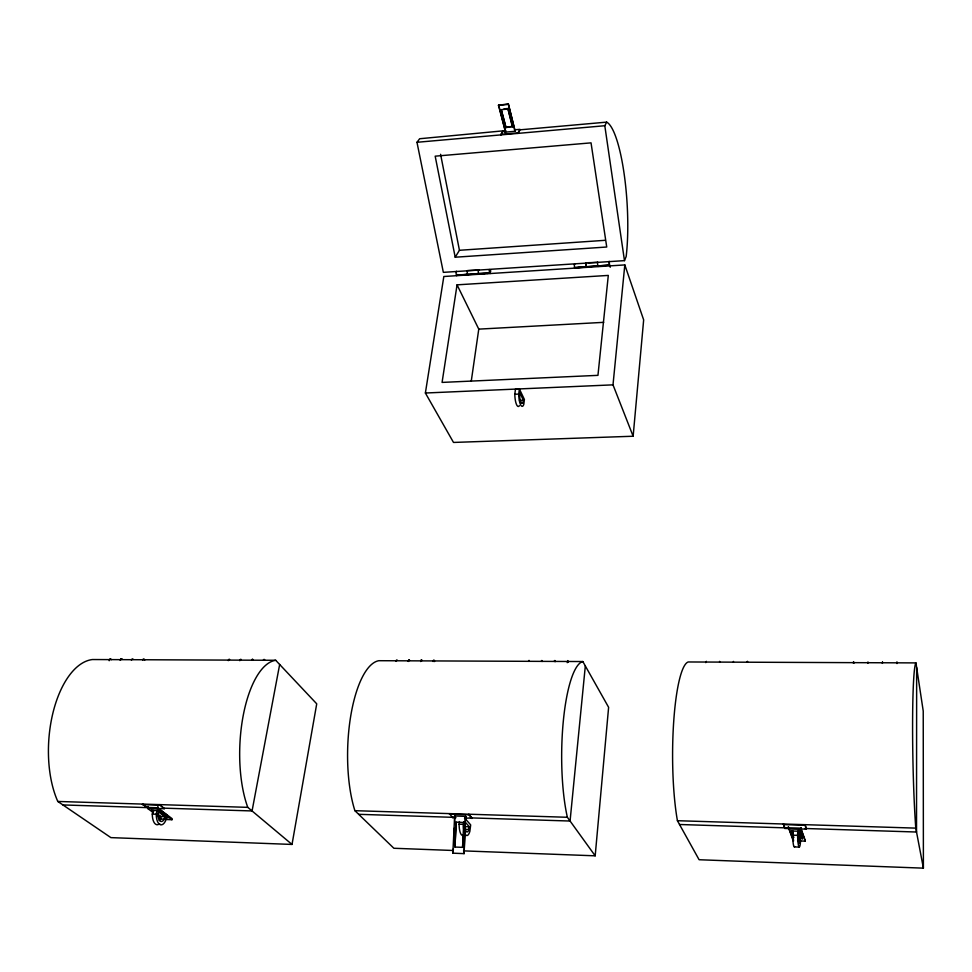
<?xml version="1.0" encoding="UTF-8"?>
<svg xmlns="http://www.w3.org/2000/svg" width="972" height="972" viewBox="0 0 972 972"><rect width="100%" height="100%" fill="white"/><g stroke="black" fill="none" stroke-linecap="round" stroke-linejoin="round"><path stroke-width="1.46" d="M916.657 667.57L916.523 832.02L804.816 828.484M505.319 132.374L505.161 131.621L505.197 132.666M800.758 827.634L800.831 828.302L800.916 827.694M896.828 663.451L896.937 661.896L897.144 663.487M788.341 827.233C788.535 825.398 788.292 829.14 788.499 827.293M882.382 663.39L882.515 662.369M867.862 663.329L867.984 661.968M806.396 829.128L805.023 824.669L806.396 829.128L800.673 828.946M800.612 840.974L805.083 841.132L805.132 839.978L800.758 828.168L788.596 827.779L793.14 840.719L793.188 839.577M798.777 830.781L800.649 835.774L800.418 842.748A13.681 1.616 89.8 0 1 798.753 846.491A13.681 1.616 89.8 0 1 797.599 835.325L797.745 831.109M802.386 839.14L799.482 830.088L802.422 837.986M800.029 840.646L800.114 837.803L798.17 832.603L798.097 836.625A9.927 1.166 89.8 0 0 799.92 841.424L800.029 840.646L797.575 840.561M805.083 841.132L800.758 828.168M853.416 663.269L853.574 661.725L853.841 663.305M794.756 846.478A13.669 1.652 89.8 0 1 792.654 835.167L792.812 830.951M793.237 832.445L793.164 836.455A9.914 1.191 89.8 0 0 793.565 840.987M784.914 828.448L783.42 824.001L784.914 828.448L789.215 828.581M463.474 828.326L463.741 822.47L456.147 822.166L454.957 847.049L462.575 847.353L463.122 835.641M464.094 853.635L465.491 816.31L464.094 853.635L452.855 853.173L454.653 815.97L465.831 816.371M453.414 848.75L452.855 853.173M453.778 841.315L454.422 827.925M454.714 821.984L454.653 815.97M882.394 662.819L882.503 661.847M567.247 662.685L567.757 660.608L568.389 662.114M463.498 850.877L595.18 855.822L608.618 707.312L582.836 661.543L378.837 660.705A88.039 30.569 -88.2 0 0 350.528 717.227A88.039 30.569 -88.2 0 0 354.902 810.684L393.879 848.264L452.903 850.476M633.137 436.234L643.658 319.897L624.814 264.919L443.827 276.51L425.384 393.016L453.511 442.442L633.137 436.234L613.004 384.851L624.814 264.919M705.806 662.649L706.352 661.324M585.326 665.966L570.066 821.036L470.424 817.877M574.586 267.519L609.48 265.089L574.561 267.737L574.27 264.457L574.938 263.971M465.041 828.642A9.368 2.77 -88 0 0 468.747 830.197L469.355 826.783L464.932 821.79M523.106 402.262L523.361 400.185L519.85 392.87L519.619 395.92A8.092 2.187 87.6 0 0 522.887 402.7L520.518 402.372M464.531 818.254L471.979 817.926M463.583 826.71A12.915 3.815 -88 0 1 463.498 824.341L463.838 821.692M519.376 388.97L524.406 399.468L523.774 404.546A11.142 3.013 87.6 0 1 520.555 404.741A11.142 3.013 87.6 0 1 518.72 394.085L519.376 388.97L515.464 389.14L514.808 394.255A11.142 3.038 87.6 0 0 519.425 405.676M471.906 818.485L468.759 814.22L471.967 817.914M462.806 835.349A12.903 3.852 -88 0 1 459.088 824.195L459.428 821.547M455.698 817.974L452.818 817.318M452.745 817.877L449.501 813.625M747.164 662.26L747.395 661.312L747.747 662.297M471.262 381.182L478.771 329.131L457.059 284.845L608.302 275.416L597.95 375.35L442.078 382.409L457.059 284.845M478.649 273.679L478.892 273.958A2.102 0.608 86.3 0 0 479.075 273.958M733.41 662.199L733.447 661.422M148.303 807.21L148.109 806.456L148.206 807.465M456.694 275.684L456.536 275.088A2.102 0.632 86.2 0 1 456.099 272.84A2.102 0.632 86.2 0 1 456.524 271.249M719.608 662.151L719.644 661.361M292.025 844.437L316.726 703.825L275.708 660.292L92.449 659.538A83.568 41.99 -86.1 0 0 52.938 712.926A83.568 41.99 -86.1 0 0 57.798 801.45L110.893 837.621L292.025 844.437L247.763 807.355L57.798 801.45M279.657 664.484L252.064 810.952L162.798 808.121M165.119 819.481L171.947 819.712L172.166 818.691L157.646 807.793L147.963 807.477L147.732 808.51L153.369 812.701M166.516 816.128L165.459 821.085A12.223 5.613 -85.5 0 1 159.432 824.268A12.223 5.613 -85.5 0 1 156.237 814.232L157.039 810.478M159.226 820.562A8.87 4.082 -85.5 0 0 159.943 819.736L160.89 816.516L156.589 813.321M164.28 808.704L159.7 804.622L164.28 808.704L158.558 808.522M164.256 819.177L164.803 816.65L158.375 811.851L157.877 815.423A8.87 4.07 -85.5 0 0 163.855 819.87L164.256 819.177L160.344 819.044M171.947 819.712L157.428 808.826L157.646 807.793M159.675 823.6A12.223 5.625 -85.5 0 1 152.288 814.099L153.102 810.356M147.246 807.623L142.483 804.087L146.043 806.736M515.111 131.232L508.32 103.846L498.454 105.328L505.574 132.131L515.16 131.281L508.32 103.846M505.999 127.587L501.248 109.666L505.999 127.587L512.584 126.445L508.247 109.872M505.574 132.131L498.624 104.745M512.414 127.016L507.882 108.499L504.006 108.852M597.452 262.355L597.841 266.364L605.009 265.878M585.824 263.023L586.529 267.069M478.479 269.973L478.37 270.265A2.102 0.608 86.3 0 0 478.601 273.594L484.408 273.606M505.89 130.588L419.661 138.741L416.976 142.289L443.353 272.354L624.474 260.63L626.162 256.535A82.474 17.617 86.5 0 0 624.048 173.271A82.474 17.617 86.5 0 0 606.65 122.132L520.093 129.823L517.845 133.395L520.008 129.337L514.358 129.835M624.474 260.63L604.803 125.728L606.65 122.132M455.2 257.216L435.177 156.176L591.037 142.86L606.735 247.022L455.2 257.216L459.44 250.29L440.583 154.305M503.144 131.329L500.823 134.901L503.059 130.843M454.908 815.933L454.908 817.124L455.078 816.116M609.335 265.623L609.201 261.346L609.578 265.903M498.454 105.328L508.137 104.417M501.248 109.666L507.712 109.071M506.169 127.016L512.584 126.445M500.726 134.428L517.748 132.921M416.976 142.289L604.803 125.728M459.44 250.29L605.325 240.303M467.654 270.52L479.038 270.07M588.291 262.707L598.059 262.355M456.536 275.088L490.022 272.755C492.476 269.657 487.179 267.142 490.143 273.545M456.5 275.295L489.961 273.156L487.166 273.436M458.164 275.295L467.423 274.311M577.635 267.64L586.189 267.093M478.771 329.131L603.697 322.34M425.384 393.016L613.004 384.851M514.808 394.255L518.72 394.085M519.485 400.343L523.361 400.185M915.952 662.904L688.249 661.968A92.96 16.573 -90 0 0 673.681 721.917A92.96 16.573 -90 0 0 677.423 820.708L699.099 859.734L923.4 868.154L923.23 711.067L915.952 662.904A96.629 5.224 88.9 0 0 912.587 725.379A96.629 5.224 88.9 0 0 915.782 828.12L923.4 868.154M354.902 810.684L567.369 817.282L595.18 855.822M677.423 820.708L915.782 828.12M142.362 804.609L159.578 805.144M449.428 814.184L468.686 814.791M783.396 824.596L804.998 825.277M62.925 804.938L147.671 807.635M358.68 814.317L455.771 817.416M679.525 824.499L789.24 827.986M147.732 808.51L157.428 808.826M788.559 828.946L800.721 829.335M151.802 810.393L158.266 810.599L167.986 817.877L165.422 817.792M799.446 831.254L791.342 830.987L793.869 837.548M152.288 814.099L156.237 814.232M459.088 824.195L463.498 824.341M792.654 835.167L797.599 835.325M160.89 816.516L164.803 816.65M165.641 816.772L168.192 816.857M464.981 826.637L469.355 826.783M797.672 837.718L800.114 837.803M464.64 829.323L469.014 829.468M794.452 846.916L799.361 847.086M454.957 847.049L456.147 822.166M462.575 847.353L463.741 822.47M456.791 275.38L456.816 275.392A2.102 0.632 86.2 0 0 457.338 274.517M156.747 815.204L161.255 818.558M151.34 809.992L153.588 811.669M157.233 814.439L160.489 816.857M158.728 808.838L166.771 814.888M586.408 267.093L586.007 263.145M465.248 818.74L470.679 824.9L469.841 831.473A12.915 3.815 -88 0 1 464.604 832.639M789.106 829.092L792.678 838.265M791.888 831.145L793.407 835.094M609.48 265.089L610.246 267.264M468.103 274.663A2.102 0.62 86.3 0 1 467.313 273.205A2.102 0.62 86.3 0 1 467.508 270.678M528.513 661.361A2.418 0.644 -89.9 0 1 529.278 660.632M541.319 661.422A2.43 0.632 -89.9 0 1 542.327 661.458M554.429 661.47A2.43 0.62 -90 0 1 555.413 661.507M396.054 661.361A2.369 0.802 -89.4 0 1 397.293 660.413M408.289 661.41A2.369 0.79 -89.4 0 1 409.516 660.474M420.791 661.458A2.381 0.778 -89.5 0 1 421.994 660.523M433.135 661.519A2.381 0.765 -89.5 0 1 433.852 660.061A2.381 0.765 -89.5 0 1 434.545 661.555M228.299 660.656A2.296 0.996 -88.6 0 1 229.635 659.441M239.817 660.705A2.296 0.984 -88.7 0 1 241.129 659.49M252.878 659.538A2.308 0.972 -88.7 0 0 251.712 660.231A2.308 0.972 -88.7 0 1 252.769 659.538M263.327 660.28A2.308 0.96 -88.8 0 1 264.846 660.316M109.192 660.729A2.248 1.118 -87.9 0 1 110.079 658.858A2.248 1.118 -87.9 0 1 111.221 659.684M120.297 660.207A2.248 1.106 -88 0 1 122.022 659.32M131.451 660.255A2.26 1.094 -88.1 0 1 133.164 659.356M142.653 660.304A2.26 1.081 -88.1 0 1 143.698 658.919A2.26 1.081 -88.1 0 1 144.658 660.34M247.763 807.355A86.423 34.846 -87.6 0 1 243.194 715.671A86.423 34.846 -87.6 0 1 275.708 660.292M120.394 660.207A2.248 1.106 -88 0 1 122.12 659.32M408.398 661.41A2.369 0.79 -89.4 0 1 409.613 660.474M420.682 661.458A2.381 0.778 -89.5 0 1 421.884 660.523M567.369 817.282A91.271 21.53 -89.4 0 1 563.395 720.313A91.271 21.53 -89.4 0 1 582.836 661.543M554.319 661.47A2.43 0.62 -90 0 1 555.291 661.507M465.831 816.845L465.977 817.476L465.831 816.845M157.695 807.307C158.132 809.178 158.4 805.472 157.695 807.307"/></g></svg>
